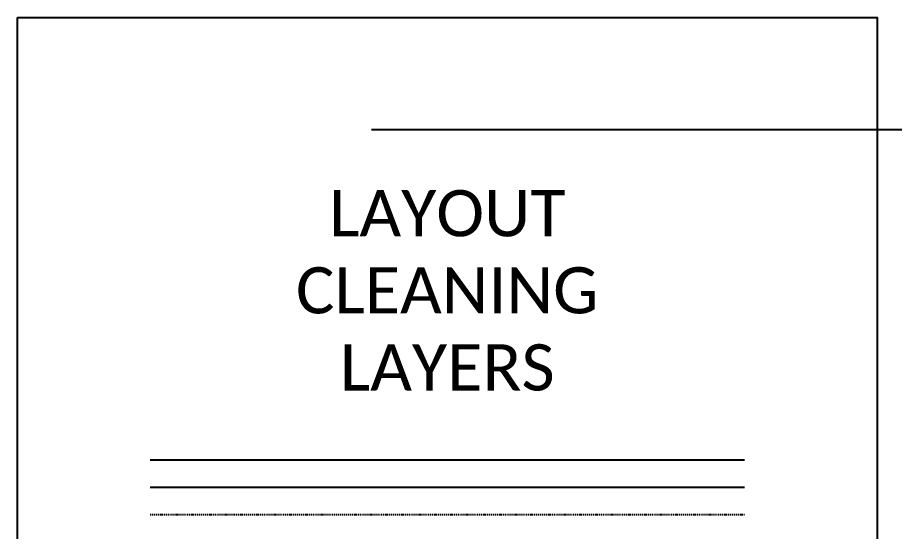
# Model space of a CAD drawing. Header units: millimetres. Extents: x -71336 to -35435, y -26189 to 22712.
# Drawn here: x -58278 to -55996, y -1306 to 32 of the extents above; entities that cross this region are included whole.
import ezdxf

# ---------------------------------------------------------------- set-up
doc = ezdxf.new("R2010")
doc.units = ezdxf.units.MM
doc.linetypes.add('DASHDOT', pattern=[1, 0.5, -0.25, 0, -0.25])
for name, color, linetype in [('SC - Furniture', 253, 'Continuous'), ('SC - Grid Reference', 252, 'DASHDOT'), ('SC - Hatch', 252, 'Continuous'), ('SC - Text', 7, 'Continuous')]:
    doc.layers.add(name, color=color, linetype=linetype)
doc.styles.add('CALIBRI', font='calibri.ttf')

msp = doc.modelspace()

# ---------------------------------------------------------------- linework, layer by layer
at = {"ltscale": 5}
msp.add_lwpolyline([(-58278.046, 32.45), (-56040.999, 32.45), (-56040.999, -1950.354), (-58278.046, -1950.354)], close=True, dxfattribs=at)
msp.add_lwpolyline([(-48745.154, -260.478), (-57357.202, -260.478)], dxfattribs=at)
at = {"layer": 'SC - Furniture', "ltscale": 5}
msp.add_lwpolyline([(-57933.098, -1191.052), (-56385.946, -1191.052)], dxfattribs=at)
at = {"layer": 'SC - Grid Reference', "ltscale": 5}
msp.add_lwpolyline([(-57933.098, -1262.247), (-56385.946, -1262.247)], dxfattribs=at)
at = {"layer": 'SC - Hatch', "ltscale": 5}
msp.add_lwpolyline([(-57933.098, -1119.858), (-56385.946, -1119.858)], dxfattribs=at)

# ---------------------------------------------------------------- texts
at = {"layer": 'SC - Text', "ltscale": 5, "insert": (-57159.522, -940.465), "char_height": 120.47229, "attachment_point": 8, "style": 'CALIBRI'}
msp.add_mtext_dynamic_manual_height_columns('LAYOUT CLEANING LAYERS', width=1023.05125, gutter_width=117.34, heights=[0], dxfattribs=at)

doc.saveas('drawing.dxf')
